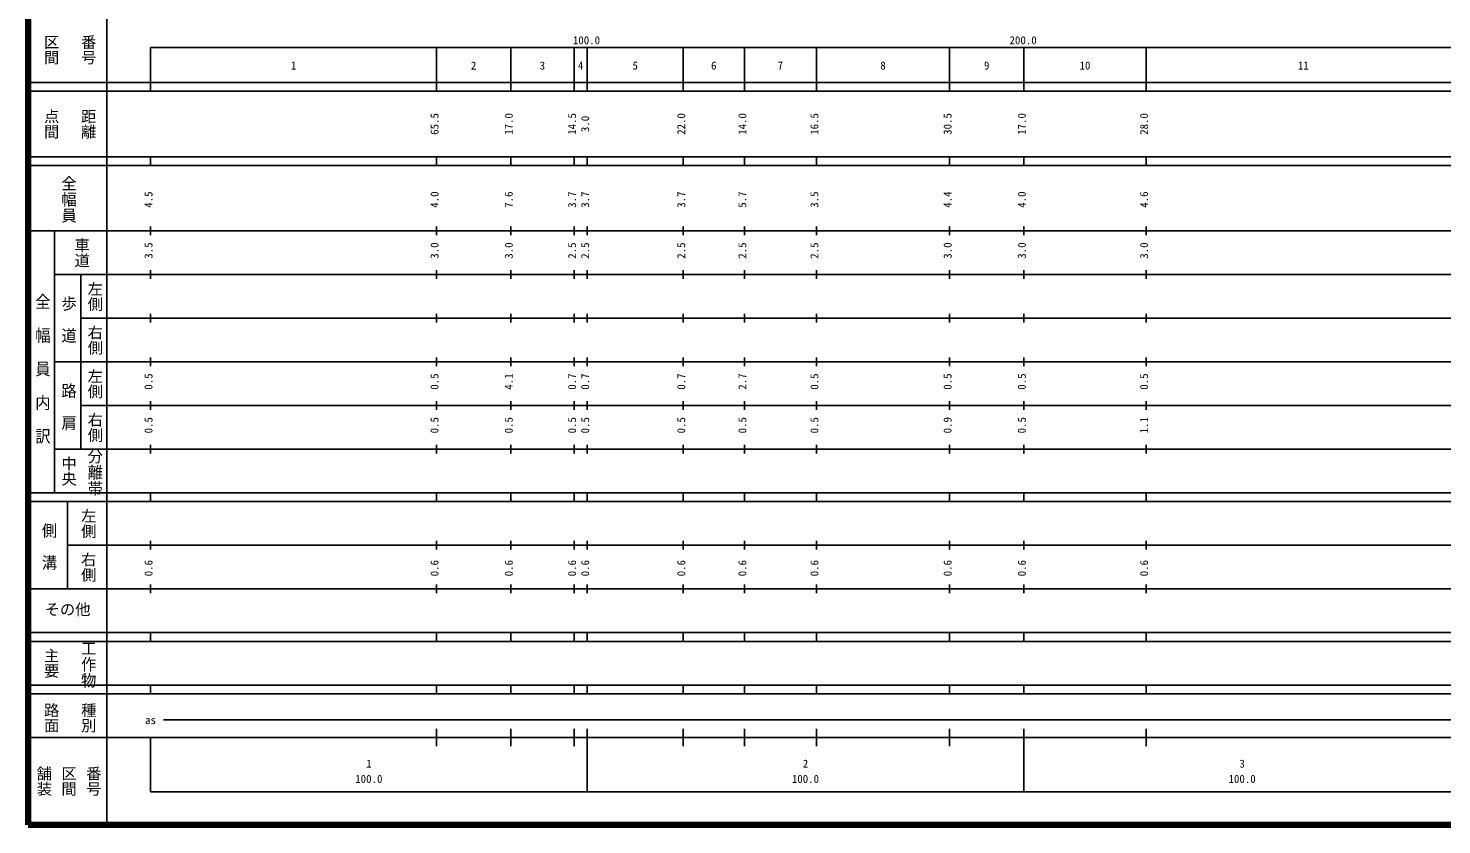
# Model space of a CAD drawing. Units: millimetres on the paper. Extents: x 40 to 680, y 20 to 380.
# Drawn here: x 40 to 363.7, y 20 to 202.4 of the extents above; entities that cross this region are included whole.
import ezdxf
from ezdxf.enums import TextEntityAlignment as Align

# ---------------------------------------------------------------- set-up
doc = ezdxf.new("R2010")
doc.units = ezdxf.units.MM
doc.layers.add('M-TTL', color=2, linetype='Continuous', lineweight=140)
doc.layers.add('M-TTL-BAND', color=7, linetype='Continuous', lineweight=25)
doc.styles.add('@ＭＳ ゴシック', font='')
doc.styles.add('ＭＳ ゴシック', font='')
doc.styles.get('@ＭＳ ゴシック').set_extended_font_data('@MS Gothic')
doc.styles.get('ＭＳ ゴシック').set_extended_font_data('MS Gothic')

msp = doc.modelspace()

# ---------------------------------------------------------------- linework, layer by layer
at = {"layer": 'M-TTL'}
for p, q in [((40, 380), (40, 20)), ((40, 20), (680, 20))]:
    msp.add_line(p, q, dxfattribs=at)
at = {"layer": 'M-TTL-BAND'}
for p, q in [((58, 370), (58, 20)), ((68, 198), (579, 198)), ((68, 198), (68, 188)), ((133.5, 188), (133.5, 198)), ((150.5, 188), (150.5, 198)), ((165, 188), (165, 198)), ((168, 188), (168, 198)), ((190, 188), (190, 198)), ((204, 188), (204, 198)), ((220.5, 188), (220.5, 198)), ((251, 188), (251, 198)), ((268, 188), (268, 198)), ((296, 188), (296, 198)), ((40, 190), (579, 190)), ((40, 188), (579, 188)), ((40, 173), (579, 173)), ((68, 171), (68, 173)), ((133.5, 171), (133.5, 173)), ((150.5, 171), (150.5, 173)), ((165, 171), (165, 173)), ((168, 171), (168, 173)), ((190, 171), (190, 173)), ((204, 171), (204, 173)), ((220.5, 171), (220.5, 173)), ((251, 171), (251, 173)), ((268, 171), (268, 173)), ((296, 171), (296, 173)), ((40, 171), (579, 171)), ((40, 156), (579, 156)), ((46, 96), (46, 156)), ((68, 155), (68, 157)), ((133.5, 155), (133.5, 157)), ((150.5, 155), (150.5, 157)), ((165, 155), (165, 157)), ((168, 155), (168, 157)), ((190, 155), (190, 157)), ((204, 155), (204, 157)), ((220.5, 155), (220.5, 157)), ((251, 155), (251, 157)), ((268, 155), (268, 157)), ((296, 155), (296, 157)), ((46, 146), (579, 146)), ((52, 146), (52, 106)), ((68, 145), (68, 147)), ((133.5, 145), (133.5, 147)), ((150.5, 145), (150.5, 147)), ((165, 145), (165, 147)), ((168, 145), (168, 147)), ((190, 145), (190, 147)), ((204, 145), (204, 147)), ((220.5, 145), (220.5, 147)), ((251, 145), (251, 147)), ((268, 145), (268, 147)), ((296, 145), (296, 147)), ((52, 136), (579, 136)), ((68, 135), (68, 137)), ((133.5, 135), (133.5, 137)), ((150.5, 135), (150.5, 137)), ((165, 135), (165, 137)), ((168, 135), (168, 137)), ((190, 135), (190, 137)), ((204, 135), (204, 137)), ((220.5, 135), (220.5, 137)), ((251, 135), (251, 137)), ((268, 135), (268, 137)), ((296, 135), (296, 137)), ((68, 125), (68, 127)), ((133.5, 125), (133.5, 127)), ((150.5, 125), (150.5, 127)), ((165, 125), (165, 127)), ((168, 125), (168, 127)), ((190, 125), (190, 127)), ((204, 125), (204, 127)), ((220.5, 125), (220.5, 127)), ((251, 125), (251, 127)), ((268, 125), (268, 127)), ((296, 125), (296, 127)), ((46, 126), (579, 126)), ((68, 115), (68, 117)), ((133.5, 115), (133.5, 117)), ((150.5, 115), (150.5, 117)), ((165, 115), (165, 117)), ((168, 115), (168, 117)), ((190, 115), (190, 117)), ((204, 115), (204, 117)), ((220.5, 115), (220.5, 117)), ((251, 115), (251, 117)), ((268, 115), (268, 117)), ((296, 115), (296, 117)), ((52, 116), (579, 116)), ((68, 105), (68, 107)), ((133.5, 105), (133.5, 107)), ((150.5, 105), (150.5, 107)), ((165, 105), (165, 107)), ((168, 105), (168, 107)), ((190, 105), (190, 107)), ((204, 105), (204, 107)), ((220.5, 105), (220.5, 107)), ((251, 105), (251, 107)), ((268, 105), (268, 107)), ((296, 105), (296, 107)), ((46, 106), (579, 106)), ((40, 96), (579, 96)), ((40, 94), (579, 94)), ((49, 94), (49, 74)), ((68, 94), (68, 96)), ((133.5, 94), (133.5, 96)), ((150.5, 94), (150.5, 96)), ((165, 94), (165, 96)), ((168, 94), (168, 96)), ((190, 94), (190, 96)), ((204, 94), (204, 96)), ((220.5, 94), (220.5, 96)), ((251, 94), (251, 96)), ((268, 94), (268, 96)), ((296, 94), (296, 96)), ((68, 83), (68, 85)), ((133.5, 83), (133.5, 85)), ((150.5, 83), (150.5, 85)), ((165, 83), (165, 85)), ((168, 83), (168, 85)), ((190, 83), (190, 85)), ((204, 83), (204, 85)), ((220.5, 83), (220.5, 85)), ((251, 83), (251, 85)), ((268, 83), (268, 85)), ((296, 83), (296, 85)), ((49, 84), (579, 84)), ((68, 73), (68, 75)), ((133.5, 73), (133.5, 75)), ((150.5, 73), (150.5, 75)), ((165, 73), (165, 75)), ((168, 73), (168, 75)), ((190, 73), (190, 75)), ((204, 73), (204, 75)), ((220.5, 73), (220.5, 75)), ((251, 73), (251, 75)), ((268, 73), (268, 75)), ((296, 73), (296, 75)), ((40, 74), (579, 74)), ((40, 64), (579, 64)), ((40, 62), (579, 62)), ((68, 62), (68, 64)), ((133.5, 62), (133.5, 64)), ((150.5, 62), (150.5, 64)), ((165, 62), (165, 64)), ((168, 62), (168, 64)), ((190, 62), (190, 64)), ((204, 62), (204, 64)), ((220.5, 62), (220.5, 64)), ((251, 62), (251, 64)), ((268, 62), (268, 64)), ((296, 62), (296, 64)), ((40, 52), (579, 52)), ((68, 50), (68, 52)), ((133.5, 50), (133.5, 52)), ((150.5, 50), (150.5, 52)), ((165, 50), (165, 52)), ((168, 50), (168, 52)), ((190, 50), (190, 52)), ((204, 50), (204, 52)), ((220.5, 50), (220.5, 52)), ((251, 50), (251, 52)), ((268, 50), (268, 52)), ((296, 50), (296, 52)), ((40, 50), (579, 50)), ((71, 44), (565, 44)), ((40, 40), (579, 40)), ((68, 40), (68, 27.5)), ((133.5, 38), (133.5, 42)), ((150.5, 38), (150.5, 42)), ((165, 38), (165, 42)), ((168, 27.5), (168, 42)), ((190, 38), (190, 42)), ((204, 38), (204, 42)), ((220.5, 38), (220.5, 42)), ((251, 38), (251, 42)), ((268, 27.5), (268, 42)), ((296, 38), (296, 42)), ((68, 27.5), (579, 27.5))]:
    msp.add_line(p, q, dxfattribs=at)

# ---------------------------------------------------------------- texts
for s, height, rotation, style, p in [('番号', 2.566, 270, '@ＭＳ ゴシック', (51.75, 201)), ('区間', 2.566, 270, '@ＭＳ ゴシック', (43.25, 201)), ('点間', 2.566, 270, '@ＭＳ ゴシック', (43.25, 184)), ('距離', 2.566, 270, '@ＭＳ ゴシック', (51.75, 184)), ('65.5', 1.833, 90, 'ＭＳ ゴシック', (134.5, 178)), ('17.0', 1.833, 90, 'ＭＳ ゴシック', (151.5, 178)), ('14.5', 1.833, 90, 'ＭＳ ゴシック', (166, 178)), ('3.0', 1.833, 90, 'ＭＳ ゴシック', (169, 178.625)), ('22.0', 1.833, 90, 'ＭＳ ゴシック', (191, 178)), ('14.0', 1.833, 90, 'ＭＳ ゴシック', (205, 178)), ('16.5', 1.833, 90, 'ＭＳ ゴシック', (221.5, 178)), ('30.5', 1.833, 90, 'ＭＳ ゴシック', (252, 178)), ('17.0', 1.833, 90, 'ＭＳ ゴシック', (269, 178)), ('28.0', 1.833, 90, 'ＭＳ ゴシック', (297, 178)), ('4.5', 1.833, 90, 'ＭＳ ゴシック', (69, 161.299)), ('4.0', 1.833, 90, 'ＭＳ ゴシック', (134.5, 161.299)), ('7.6', 1.833, 90, 'ＭＳ ゴシック', (151.5, 161.299)), ('3.7', 1.833, 90, 'ＭＳ ゴシック', (166, 161.299)), ('3.7', 1.833, 90, 'ＭＳ ゴシック', (169, 161.299)), ('3.7', 1.833, 90, 'ＭＳ ゴシック', (191, 161.299)), ('5.7', 1.833, 90, 'ＭＳ ゴシック', (205, 161.299)), ('3.5', 1.833, 90, 'ＭＳ ゴシック', (221.5, 161.299)), ('4.4', 1.833, 90, 'ＭＳ ゴシック', (252, 161.299)), ('4.0', 1.833, 90, 'ＭＳ ゴシック', (269, 161.299)), ('4.6', 1.833, 90, 'ＭＳ ゴシック', (297, 161.299)), ('車道', 2.566, 270, '@ＭＳ ゴシック', (50.25, 154.5)), ('3.5', 1.833, 90, 'ＭＳ ゴシック', (69, 149.625)), ('3.0', 1.833, 90, 'ＭＳ ゴシック', (134.5, 149.625)), ('3.0', 1.833, 90, 'ＭＳ ゴシック', (151.5, 149.625)), ('2.5', 1.833, 90, 'ＭＳ ゴシック', (166, 149.625)), ('2.5', 1.833, 90, 'ＭＳ ゴシック', (169, 149.625)), ('2.5', 1.833, 90, 'ＭＳ ゴシック', (191, 149.625)), ('2.5', 1.833, 90, 'ＭＳ ゴシック', (205, 149.625)), ('2.5', 1.833, 90, 'ＭＳ ゴシック', (221.5, 149.625)), ('3.0', 1.833, 90, 'ＭＳ ゴシック', (252, 149.625)), ('3.0', 1.833, 90, 'ＭＳ ゴシック', (269, 149.625)), ('3.0', 1.833, 90, 'ＭＳ ゴシック', (297, 149.625)), ('左側', 2.566, 270, '@ＭＳ ゴシック', (53.25, 144.5)), ('右側', 2.566, 270, '@ＭＳ ゴシック', (53.25, 134.5)), ('左側', 2.566, 270, '@ＭＳ ゴシック', (53.25, 124.5)), ('0.5', 1.833, 90, 'ＭＳ ゴシック', (69, 119.625)), ('0.5', 1.833, 90, 'ＭＳ ゴシック', (134.5, 119.625)), ('4.1', 1.833, 90, 'ＭＳ ゴシック', (151.5, 119.625)), ('0.7', 1.833, 90, 'ＭＳ ゴシック', (166, 119.625)), ('0.7', 1.833, 90, 'ＭＳ ゴシック', (169, 119.625)), ('0.7', 1.833, 90, 'ＭＳ ゴシック', (191, 119.625)), ('2.7', 1.833, 90, 'ＭＳ ゴシック', (205, 119.625)), ('0.5', 1.833, 90, 'ＭＳ ゴシック', (221.5, 119.625)), ('0.5', 1.833, 90, 'ＭＳ ゴシック', (252, 119.625)), ('0.5', 1.833, 90, 'ＭＳ ゴシック', (269, 119.625)), ('0.5', 1.833, 90, 'ＭＳ ゴシック', (297, 119.625)), ('右側', 2.566, 270, '@ＭＳ ゴシック', (53.25, 114.5)), ('0.5', 1.833, 90, 'ＭＳ ゴシック', (69, 109.625)), ('0.5', 1.833, 90, 'ＭＳ ゴシック', (134.5, 109.625)), ('0.5', 1.833, 90, 'ＭＳ ゴシック', (151.5, 109.625)), ('0.5', 1.833, 90, 'ＭＳ ゴシック', (166, 109.625)), ('0.5', 1.833, 90, 'ＭＳ ゴシック', (169, 109.625)), ('0.5', 1.833, 90, 'ＭＳ ゴシック', (191, 109.625)), ('0.5', 1.833, 90, 'ＭＳ ゴシック', (205, 109.625)), ('0.5', 1.833, 90, 'ＭＳ ゴシック', (221.5, 109.625)), ('0.9', 1.833, 90, 'ＭＳ ゴシック', (252, 109.625)), ('0.5', 1.833, 90, 'ＭＳ ゴシック', (269, 109.625)), ('1.1', 1.833, 90, 'ＭＳ ゴシック', (297, 109.625)), ('中央', 2.566, 270, '@ＭＳ ゴシック', (47.25, 104.5)), ('左側', 2.566, 270, '@ＭＳ ゴシック', (51.75, 92.5)), ('右側', 2.566, 270, '@ＭＳ ゴシック', (51.75, 82.5)), ('0.6', 1.833, 90, 'ＭＳ ゴシック', (69, 76.889)), ('0.6', 1.833, 90, 'ＭＳ ゴシック', (134.5, 76.889)), ('0.6', 1.833, 90, 'ＭＳ ゴシック', (151.5, 76.889)), ('0.6', 1.833, 90, 'ＭＳ ゴシック', (166, 76.889)), ('0.6', 1.833, 90, 'ＭＳ ゴシック', (169, 76.889)), ('0.6', 1.833, 90, 'ＭＳ ゴシック', (191, 76.889)), ('0.6', 1.833, 90, 'ＭＳ ゴシック', (205, 76.889)), ('0.6', 1.833, 90, 'ＭＳ ゴシック', (221.5, 76.889)), ('0.6', 1.833, 90, 'ＭＳ ゴシック', (252, 76.889)), ('0.6', 1.833, 90, 'ＭＳ ゴシック', (269, 76.889)), ('0.6', 1.833, 90, 'ＭＳ ゴシック', (297, 76.889)), ('主要', 2.566, 270, '@ＭＳ ゴシック', (43.25, 60.5)), ('路面', 2.566, 270, '@ＭＳ ゴシック', (43.25, 48)), ('種別', 2.566, 270, '@ＭＳ ゴシック', (51.75, 48)), ('舗装', 2.566, 270, '@ＭＳ ゴシック', (41.583, 33.5)), ('区間', 2.566, 270, '@ＭＳ ゴシック', (47.25, 33.5)), ('番号', 2.566, 270, '@ＭＳ ゴシック', (52.917, 33.5))]:
    msp.add_text(s, height=height, rotation=rotation, dxfattribs=dict(at, style=style)).set_placement(p, align=Align.BOTTOM_LEFT)
at = {"layer": 'M-TTL-BAND', "style": 'ＭＳ ゴシック'}
for s, height, p in [('100.0', 1.833, (164.719, 198.195)), ('200.0', 1.833, (264.719, 198.195)), ('1', 1.833, (100.125, 192.405)), ('2', 1.833, (141.375, 192.405)), ('3', 1.833, (157.125, 192.405)), ('4', 1.833, (165.875, 192.405)), ('5', 1.833, (178.375, 192.405)), ('6', 1.833, (196.375, 192.405)), ('7', 1.833, (211.625, 192.405)), ('8', 1.833, (235.125, 192.405)), ('9', 1.833, (258.875, 192.405)), ('10', 1.833, (280.75, 192.405)), ('11', 1.833, (330.75, 192.405)), ('その他', 2.566, (43.75, 67.25)), ('as', 1.833, (66.75, 42.5)), ('1', 1.833, (117.375, 32.523)), ('2', 1.833, (217.375, 32.523)), ('3', 1.833, (317.375, 32.523)), ('100.0', 1.833, (114.875, 29.033)), ('100.0', 1.833, (214.875, 29.033)), ('100.0', 1.833, (314.875, 29.033))]:
    msp.add_text(s, height=height, dxfattribs=at).set_placement(p, align=Align.BOTTOM_LEFT)
at = {"layer": 'M-TTL-BAND', "style": '@ＭＳ ゴシック'}
for s, width, p in [('全幅員', 1.05, (47.25, 168.75)), ('全\u3000幅\u3000員\u3000内\u3000訳', 1.1, (41.25, 141.75)), ('歩\u3000道', 1.05, (47.25, 141.25)), ('路\u3000肩', 1.05, (47.25, 121.25)), ('分離帯', 1.05, (53.25, 106.25)), ('側\u3000溝', 1.05, (42.75, 89.25)), ('工作物', 1.05, (51.75, 62.25))]:
    msp.add_text(s, height=2.566, rotation=270, dxfattribs=dict(at, width=width)).set_placement(p, align=Align.BOTTOM_LEFT)

doc.saveas('drawing.dxf')
